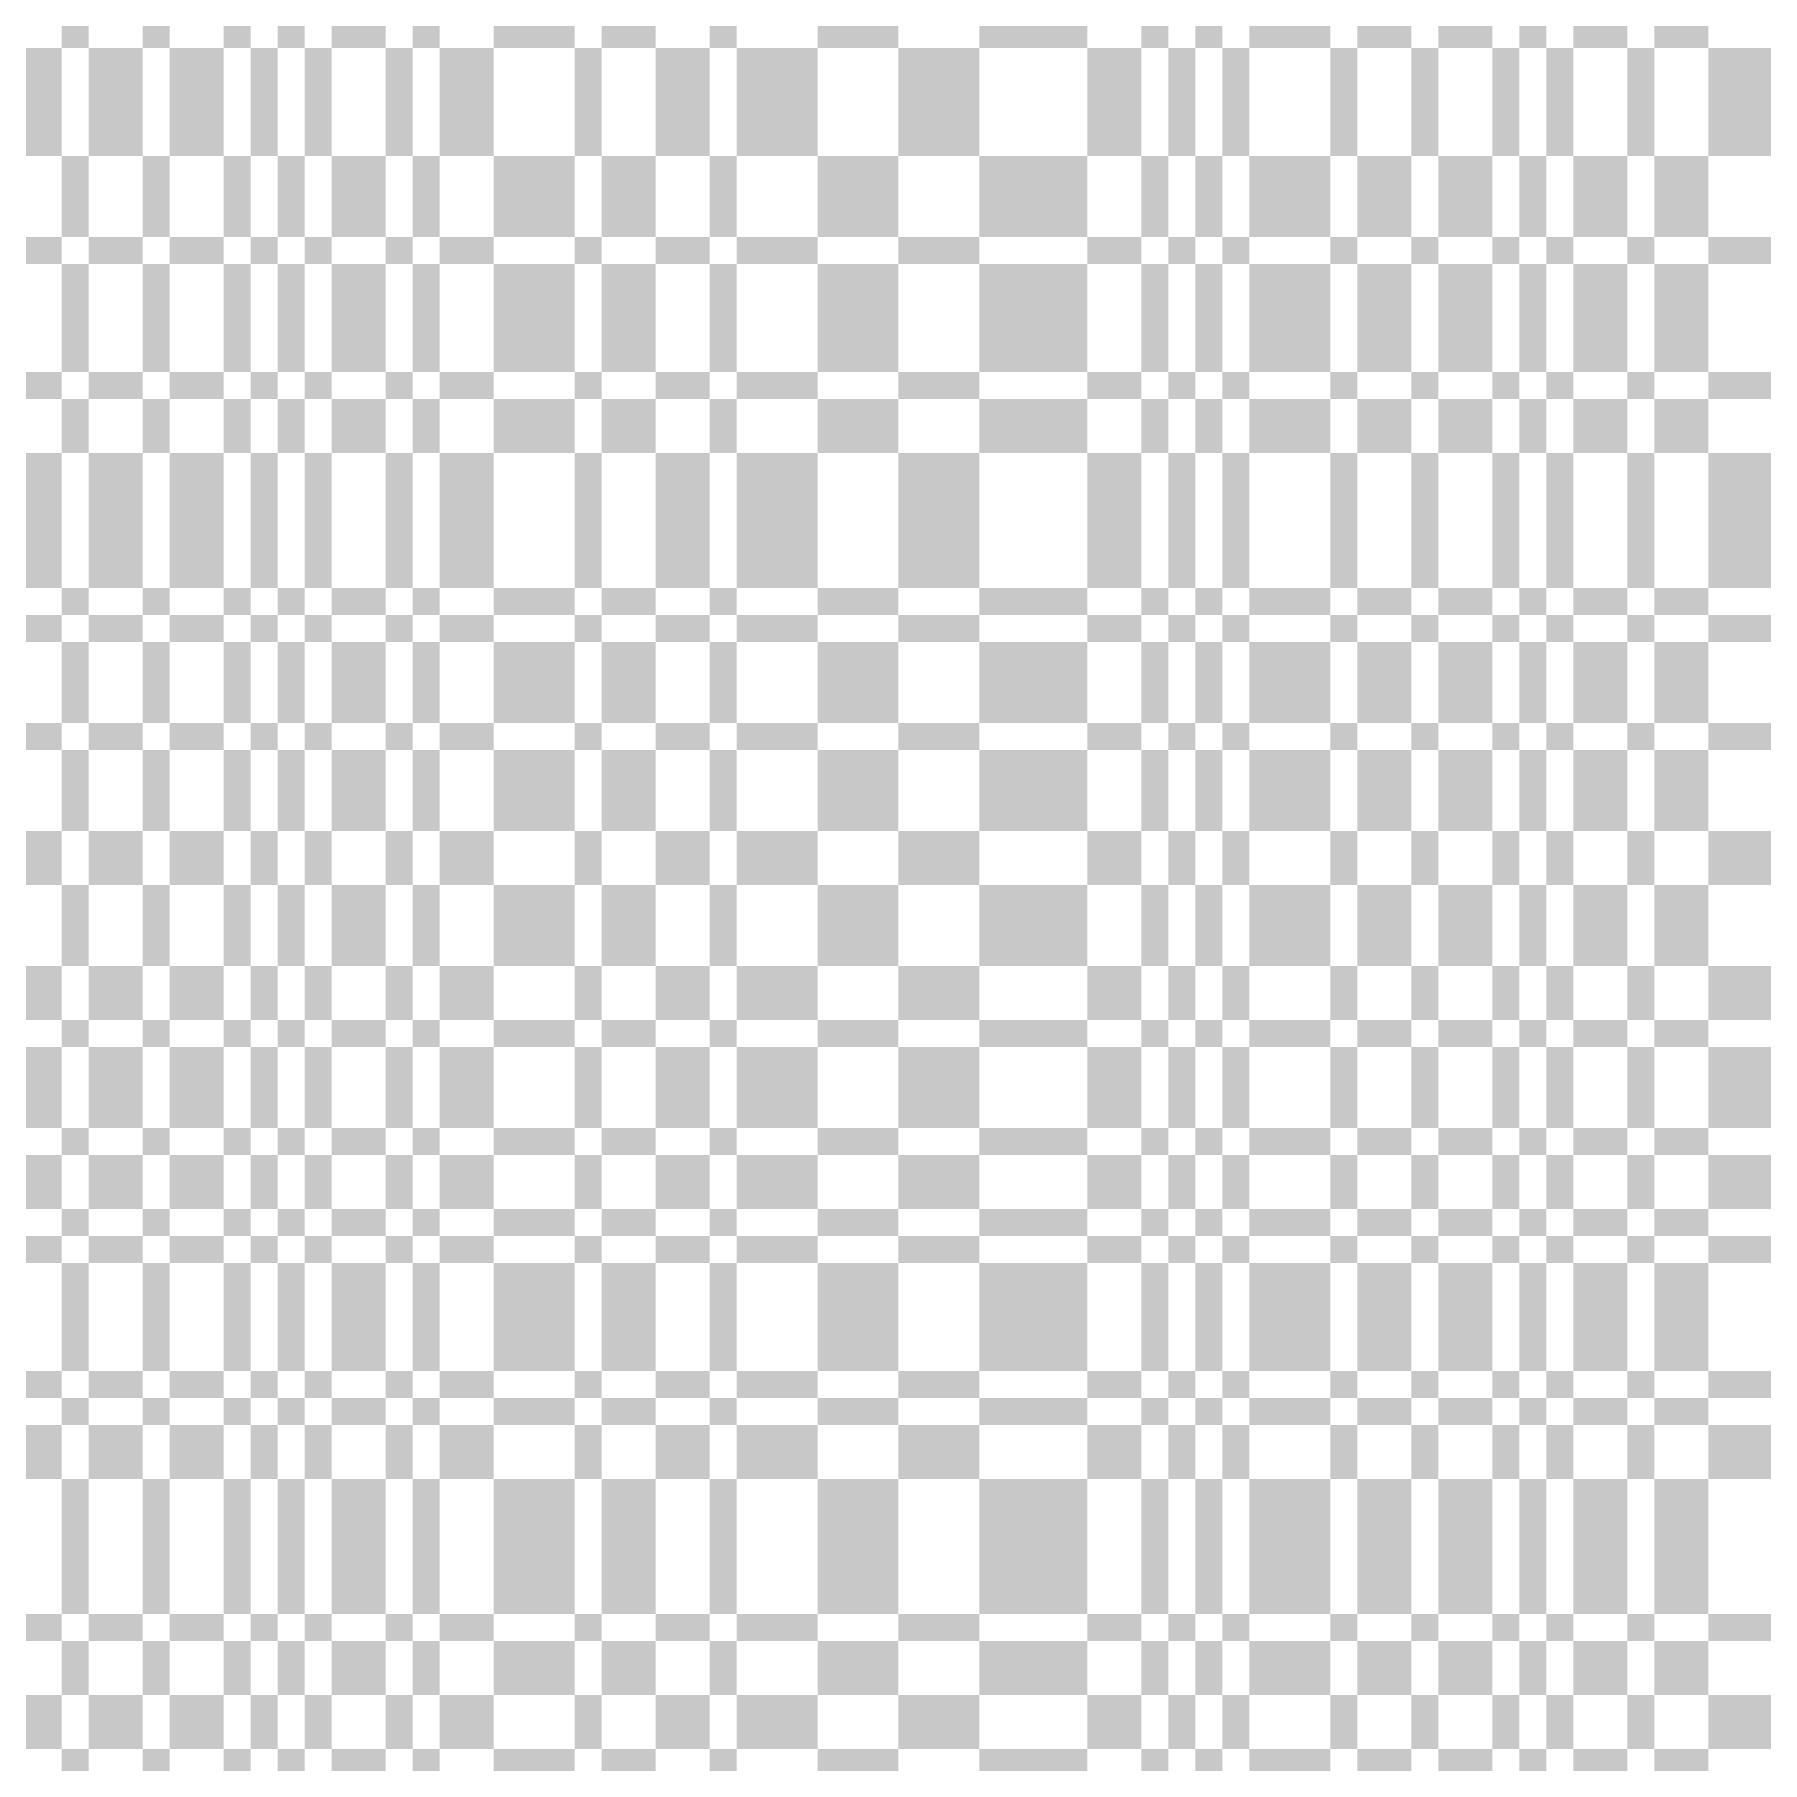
# Model space of a CAD drawing. Extents: x 0 to 200, y 0 to 200.
# Drawn here: x 124.4 to 150, y 100.2 to 125.8 of the extents above; entities that cross this region are included whole.
import ezdxf

# ---------------------------------------------------------------- set-up
doc = ezdxf.new("R2010")
doc.units = 0

msp = doc.modelspace()

# ---------------------------------------------------------------- linework, layer by layer
at = {"layer": 'CHROME'}
for points in [[(124.8, 125.6), (125.2, 125.6), (124.8, 126), (125.2, 126)], [(126, 125.6), (126.4, 125.6), (126, 126), (126.4, 126)], [(127.2, 125.6), (127.6, 125.6), (127.2, 126), (127.6, 126)], [(128, 125.6), (128.4, 125.6), (128, 126), (128.4, 126)], [(128.8, 125.6), (129.6, 125.6), (128.8, 126), (129.6, 126)], [(130, 125.6), (130.4, 125.6), (130, 126), (130.4, 126)], [(131.2, 125.6), (132.4, 125.6), (131.2, 126), (132.4, 126)], [(132.8, 125.6), (133.6, 125.6), (132.8, 126), (133.6, 126)], [(134.4, 125.6), (134.8, 125.6), (134.4, 126), (134.8, 126)], [(136, 125.6), (137.2, 125.6), (136, 126), (137.2, 126)], [(138.4, 125.6), (140, 125.6), (138.4, 126), (140, 126)], [(140.8, 125.6), (141.2, 125.6), (140.8, 126), (141.2, 126)], [(141.6, 125.6), (142, 125.6), (141.6, 126), (142, 126)], [(142.4, 125.6), (143.6, 125.6), (142.4, 126), (143.6, 126)], [(144, 125.6), (144.8, 125.6), (144, 126), (144.8, 126)], [(145.2, 125.6), (146, 125.6), (145.2, 126), (146, 126)], [(146.4, 125.6), (146.8, 125.6), (146.4, 126), (146.8, 126)], [(147.2, 125.6), (148, 125.6), (147.2, 126), (148, 126)], [(148.4, 125.6), (149.2, 125.6), (148.4, 126), (149.2, 126)], [(124, 124), (124.8, 124), (124, 125.6), (124.8, 125.6)], [(125.2, 124), (126, 124), (125.2, 125.6), (126, 125.6)], [(126.4, 124), (127.2, 124), (126.4, 125.6), (127.2, 125.6)], [(127.6, 124), (128, 124), (127.6, 125.6), (128, 125.6)], [(128.4, 124), (128.8, 124), (128.4, 125.6), (128.8, 125.6)], [(129.6, 124), (130, 124), (129.6, 125.6), (130, 125.6)], [(130.4, 124), (131.2, 124), (130.4, 125.6), (131.2, 125.6)], [(132.4, 124), (132.8, 124), (132.4, 125.6), (132.8, 125.6)], [(133.6, 124), (134.4, 124), (133.6, 125.6), (134.4, 125.6)], [(134.8, 124), (136, 124), (134.8, 125.6), (136, 125.6)], [(137.2, 124), (138.4, 124), (137.2, 125.6), (138.4, 125.6)], [(140, 124), (140.8, 124), (140, 125.6), (140.8, 125.6)], [(141.2, 124), (141.6, 124), (141.2, 125.6), (141.6, 125.6)], [(142, 124), (142.4, 124), (142, 125.6), (142.4, 125.6)], [(143.6, 124), (144, 124), (143.6, 125.6), (144, 125.6)], [(144.8, 124), (145.2, 124), (144.8, 125.6), (145.2, 125.6)], [(146, 124), (146.4, 124), (146, 125.6), (146.4, 125.6)], [(146.8, 124), (147.2, 124), (146.8, 125.6), (147.2, 125.6)], [(148, 124), (148.4, 124), (148, 125.6), (148.4, 125.6)], [(149.2, 124), (150.8, 124), (149.2, 125.6), (150.8, 125.6)], [(124.8, 122.8), (125.2, 122.8), (124.8, 124), (125.2, 124)], [(126, 122.8), (126.4, 122.8), (126, 124), (126.4, 124)], [(127.2, 122.8), (127.6, 122.8), (127.2, 124), (127.6, 124)], [(128, 122.8), (128.4, 122.8), (128, 124), (128.4, 124)], [(128.8, 122.8), (129.6, 122.8), (128.8, 124), (129.6, 124)], [(130, 122.8), (130.4, 122.8), (130, 124), (130.4, 124)], [(131.2, 122.8), (132.4, 122.8), (131.2, 124), (132.4, 124)], [(132.8, 122.8), (133.6, 122.8), (132.8, 124), (133.6, 124)], [(134.4, 122.8), (134.8, 122.8), (134.4, 124), (134.8, 124)], [(136, 122.8), (137.2, 122.8), (136, 124), (137.2, 124)], [(138.4, 122.8), (140, 122.8), (138.4, 124), (140, 124)], [(140.8, 122.8), (141.2, 122.8), (140.8, 124), (141.2, 124)], [(141.6, 122.8), (142, 122.8), (141.6, 124), (142, 124)], [(142.4, 122.8), (143.6, 122.8), (142.4, 124), (143.6, 124)], [(144, 122.8), (144.8, 122.8), (144, 124), (144.8, 124)], [(145.2, 122.8), (146, 122.8), (145.2, 124), (146, 124)], [(146.4, 122.8), (146.8, 122.8), (146.4, 124), (146.8, 124)], [(147.2, 122.8), (148, 122.8), (147.2, 124), (148, 124)], [(148.4, 122.8), (149.2, 122.8), (148.4, 124), (149.2, 124)], [(124, 122.4), (124.8, 122.4), (124, 122.8), (124.8, 122.8)], [(125.2, 122.4), (126, 122.4), (125.2, 122.8), (126, 122.8)], [(126.4, 122.4), (127.2, 122.4), (126.4, 122.8), (127.2, 122.8)], [(127.6, 122.4), (128, 122.4), (127.6, 122.8), (128, 122.8)], [(128.4, 122.4), (128.8, 122.4), (128.4, 122.8), (128.8, 122.8)], [(129.6, 122.4), (130, 122.4), (129.6, 122.8), (130, 122.8)], [(130.4, 122.4), (131.2, 122.4), (130.4, 122.8), (131.2, 122.8)], [(132.4, 122.4), (132.8, 122.4), (132.4, 122.8), (132.8, 122.8)], [(133.6, 122.4), (134.4, 122.4), (133.6, 122.8), (134.4, 122.8)], [(134.8, 122.4), (136, 122.4), (134.8, 122.8), (136, 122.8)], [(137.2, 122.4), (138.4, 122.4), (137.2, 122.8), (138.4, 122.8)], [(140, 122.4), (140.8, 122.4), (140, 122.8), (140.8, 122.8)], [(141.2, 122.4), (141.6, 122.4), (141.2, 122.8), (141.6, 122.8)], [(142, 122.4), (142.4, 122.4), (142, 122.8), (142.4, 122.8)], [(143.6, 122.4), (144, 122.4), (143.6, 122.8), (144, 122.8)], [(144.8, 122.4), (145.2, 122.4), (144.8, 122.8), (145.2, 122.8)], [(146, 122.4), (146.4, 122.4), (146, 122.8), (146.4, 122.8)], [(146.8, 122.4), (147.2, 122.4), (146.8, 122.8), (147.2, 122.8)], [(148, 122.4), (148.4, 122.4), (148, 122.8), (148.4, 122.8)], [(149.2, 122.4), (150.8, 122.4), (149.2, 122.8), (150.8, 122.8)], [(124.8, 120.8), (125.2, 120.8), (124.8, 122.4), (125.2, 122.4)], [(126, 120.8), (126.4, 120.8), (126, 122.4), (126.4, 122.4)], [(127.2, 120.8), (127.6, 120.8), (127.2, 122.4), (127.6, 122.4)], [(128, 120.8), (128.4, 120.8), (128, 122.4), (128.4, 122.4)], [(128.8, 120.8), (129.6, 120.8), (128.8, 122.4), (129.6, 122.4)], [(130, 120.8), (130.4, 120.8), (130, 122.4), (130.4, 122.4)], [(131.2, 120.8), (132.4, 120.8), (131.2, 122.4), (132.4, 122.4)], [(132.8, 120.8), (133.6, 120.8), (132.8, 122.4), (133.6, 122.4)], [(134.4, 120.8), (134.8, 120.8), (134.4, 122.4), (134.8, 122.4)], [(136, 120.8), (137.2, 120.8), (136, 122.4), (137.2, 122.4)], [(138.4, 120.8), (140, 120.8), (138.4, 122.4), (140, 122.4)], [(140.8, 120.8), (141.2, 120.8), (140.8, 122.4), (141.2, 122.4)], [(141.6, 120.8), (142, 120.8), (141.6, 122.4), (142, 122.4)], [(142.4, 120.8), (143.6, 120.8), (142.4, 122.4), (143.6, 122.4)], [(144, 120.8), (144.8, 120.8), (144, 122.4), (144.8, 122.4)], [(145.2, 120.8), (146, 120.8), (145.2, 122.4), (146, 122.4)], [(146.4, 120.8), (146.8, 120.8), (146.4, 122.4), (146.8, 122.4)], [(147.2, 120.8), (148, 120.8), (147.2, 122.4), (148, 122.4)], [(148.4, 120.8), (149.2, 120.8), (148.4, 122.4), (149.2, 122.4)], [(124, 120.4), (124.8, 120.4), (124, 120.8), (124.8, 120.8)], [(125.2, 120.4), (126, 120.4), (125.2, 120.8), (126, 120.8)], [(126.4, 120.4), (127.2, 120.4), (126.4, 120.8), (127.2, 120.8)], [(127.6, 120.4), (128, 120.4), (127.6, 120.8), (128, 120.8)], [(128.4, 120.4), (128.8, 120.4), (128.4, 120.8), (128.8, 120.8)], [(129.6, 120.4), (130, 120.4), (129.6, 120.8), (130, 120.8)], [(130.4, 120.4), (131.2, 120.4), (130.4, 120.8), (131.2, 120.8)], [(132.4, 120.4), (132.8, 120.4), (132.4, 120.8), (132.8, 120.8)], [(133.6, 120.4), (134.4, 120.4), (133.6, 120.8), (134.4, 120.8)], [(134.8, 120.4), (136, 120.4), (134.8, 120.8), (136, 120.8)], [(137.2, 120.4), (138.4, 120.4), (137.2, 120.8), (138.4, 120.8)], [(140, 120.4), (140.8, 120.4), (140, 120.8), (140.8, 120.8)], [(141.2, 120.4), (141.6, 120.4), (141.2, 120.8), (141.6, 120.8)], [(142, 120.4), (142.4, 120.4), (142, 120.8), (142.4, 120.8)], [(143.6, 120.4), (144, 120.4), (143.6, 120.8), (144, 120.8)], [(144.8, 120.4), (145.2, 120.4), (144.8, 120.8), (145.2, 120.8)], [(146, 120.4), (146.4, 120.4), (146, 120.8), (146.4, 120.8)], [(146.8, 120.4), (147.2, 120.4), (146.8, 120.8), (147.2, 120.8)], [(148, 120.4), (148.4, 120.4), (148, 120.8), (148.4, 120.8)], [(149.2, 120.4), (150.8, 120.4), (149.2, 120.8), (150.8, 120.8)], [(124.8, 119.6), (125.2, 119.6), (124.8, 120.4), (125.2, 120.4)], [(126, 119.6), (126.4, 119.6), (126, 120.4), (126.4, 120.4)], [(127.2, 119.6), (127.6, 119.6), (127.2, 120.4), (127.6, 120.4)], [(128, 119.6), (128.4, 119.6), (128, 120.4), (128.4, 120.4)], [(128.8, 119.6), (129.6, 119.6), (128.8, 120.4), (129.6, 120.4)], [(130, 119.6), (130.4, 119.6), (130, 120.4), (130.4, 120.4)], [(131.2, 119.6), (132.4, 119.6), (131.2, 120.4), (132.4, 120.4)], [(132.8, 119.6), (133.6, 119.6), (132.8, 120.4), (133.6, 120.4)], [(134.4, 119.6), (134.8, 119.6), (134.4, 120.4), (134.8, 120.4)], [(136, 119.6), (137.2, 119.6), (136, 120.4), (137.2, 120.4)], [(138.4, 119.6), (140, 119.6), (138.4, 120.4), (140, 120.4)], [(140.8, 119.6), (141.2, 119.6), (140.8, 120.4), (141.2, 120.4)], [(141.6, 119.6), (142, 119.6), (141.6, 120.4), (142, 120.4)], [(142.4, 119.6), (143.6, 119.6), (142.4, 120.4), (143.6, 120.4)], [(144, 119.6), (144.8, 119.6), (144, 120.4), (144.8, 120.4)], [(145.2, 119.6), (146, 119.6), (145.2, 120.4), (146, 120.4)], [(146.4, 119.6), (146.8, 119.6), (146.4, 120.4), (146.8, 120.4)], [(147.2, 119.6), (148, 119.6), (147.2, 120.4), (148, 120.4)], [(148.4, 119.6), (149.2, 119.6), (148.4, 120.4), (149.2, 120.4)], [(124, 117.6), (124.8, 117.6), (124, 119.6), (124.8, 119.6)], [(125.2, 117.6), (126, 117.6), (125.2, 119.6), (126, 119.6)], [(126.4, 117.6), (127.2, 117.6), (126.4, 119.6), (127.2, 119.6)], [(127.6, 117.6), (128, 117.6), (127.6, 119.6), (128, 119.6)], [(128.4, 117.6), (128.8, 117.6), (128.4, 119.6), (128.8, 119.6)], [(129.6, 117.6), (130, 117.6), (129.6, 119.6), (130, 119.6)], [(130.4, 117.6), (131.2, 117.6), (130.4, 119.6), (131.2, 119.6)], [(132.4, 117.6), (132.8, 117.6), (132.4, 119.6), (132.8, 119.6)], [(133.6, 117.6), (134.4, 117.6), (133.6, 119.6), (134.4, 119.6)], [(134.8, 117.6), (136, 117.6), (134.8, 119.6), (136, 119.6)], [(137.2, 117.6), (138.4, 117.6), (137.2, 119.6), (138.4, 119.6)], [(140, 117.6), (140.8, 117.6), (140, 119.6), (140.8, 119.6)], [(141.2, 117.6), (141.6, 117.6), (141.2, 119.6), (141.6, 119.6)], [(142, 117.6), (142.4, 117.6), (142, 119.6), (142.4, 119.6)], [(143.6, 117.6), (144, 117.6), (143.6, 119.6), (144, 119.6)], [(144.8, 117.6), (145.2, 117.6), (144.8, 119.6), (145.2, 119.6)], [(146, 117.6), (146.4, 117.6), (146, 119.6), (146.4, 119.6)], [(146.8, 117.6), (147.2, 117.6), (146.8, 119.6), (147.2, 119.6)], [(148, 117.6), (148.4, 117.6), (148, 119.6), (148.4, 119.6)], [(149.2, 117.6), (150.8, 117.6), (149.2, 119.6), (150.8, 119.6)], [(124.8, 117.2), (125.2, 117.2), (124.8, 117.6), (125.2, 117.6)], [(126, 117.2), (126.4, 117.2), (126, 117.6), (126.4, 117.6)], [(127.2, 117.2), (127.6, 117.2), (127.2, 117.6), (127.6, 117.6)], [(128, 117.2), (128.4, 117.2), (128, 117.6), (128.4, 117.6)], [(128.8, 117.2), (129.6, 117.2), (128.8, 117.6), (129.6, 117.6)], [(130, 117.2), (130.4, 117.2), (130, 117.6), (130.4, 117.6)], [(131.2, 117.2), (132.4, 117.2), (131.2, 117.6), (132.4, 117.6)], [(132.8, 117.2), (133.6, 117.2), (132.8, 117.6), (133.6, 117.6)], [(134.4, 117.2), (134.8, 117.2), (134.4, 117.6), (134.8, 117.6)], [(136, 117.2), (137.2, 117.2), (136, 117.6), (137.2, 117.6)], [(138.4, 117.2), (140, 117.2), (138.4, 117.6), (140, 117.6)], [(140.8, 117.2), (141.2, 117.2), (140.8, 117.6), (141.2, 117.6)], [(141.6, 117.2), (142, 117.2), (141.6, 117.6), (142, 117.6)], [(142.4, 117.2), (143.6, 117.2), (142.4, 117.6), (143.6, 117.6)], [(144, 117.2), (144.8, 117.2), (144, 117.6), (144.8, 117.6)], [(145.2, 117.2), (146, 117.2), (145.2, 117.6), (146, 117.6)], [(146.4, 117.2), (146.8, 117.2), (146.4, 117.6), (146.8, 117.6)], [(147.2, 117.2), (148, 117.2), (147.2, 117.6), (148, 117.6)], [(148.4, 117.2), (149.2, 117.2), (148.4, 117.6), (149.2, 117.6)], [(124, 116.8), (124.8, 116.8), (124, 117.2), (124.8, 117.2)], [(125.2, 116.8), (126, 116.8), (125.2, 117.2), (126, 117.2)], [(126.4, 116.8), (127.2, 116.8), (126.4, 117.2), (127.2, 117.2)], [(127.6, 116.8), (128, 116.8), (127.6, 117.2), (128, 117.2)], [(128.4, 116.8), (128.8, 116.8), (128.4, 117.2), (128.8, 117.2)], [(129.6, 116.8), (130, 116.8), (129.6, 117.2), (130, 117.2)], [(130.4, 116.8), (131.2, 116.8), (130.4, 117.2), (131.2, 117.2)], [(132.4, 116.8), (132.8, 116.8), (132.4, 117.2), (132.8, 117.2)], [(133.6, 116.8), (134.4, 116.8), (133.6, 117.2), (134.4, 117.2)], [(134.8, 116.8), (136, 116.8), (134.8, 117.2), (136, 117.2)], [(137.2, 116.8), (138.4, 116.8), (137.2, 117.2), (138.4, 117.2)], [(140, 116.8), (140.8, 116.8), (140, 117.2), (140.8, 117.2)], [(141.2, 116.8), (141.6, 116.8), (141.2, 117.2), (141.6, 117.2)], [(142, 116.8), (142.4, 116.8), (142, 117.2), (142.4, 117.2)], [(143.6, 116.8), (144, 116.8), (143.6, 117.2), (144, 117.2)], [(144.8, 116.8), (145.2, 116.8), (144.8, 117.2), (145.2, 117.2)], [(146, 116.8), (146.4, 116.8), (146, 117.2), (146.4, 117.2)], [(146.8, 116.8), (147.2, 116.8), (146.8, 117.2), (147.2, 117.2)], [(148, 116.8), (148.4, 116.8), (148, 117.2), (148.4, 117.2)], [(149.2, 116.8), (150.8, 116.8), (149.2, 117.2), (150.8, 117.2)], [(124.8, 115.6), (125.2, 115.6), (124.8, 116.8), (125.2, 116.8)], [(126, 115.6), (126.4, 115.6), (126, 116.8), (126.4, 116.8)], [(127.2, 115.6), (127.6, 115.6), (127.2, 116.8), (127.6, 116.8)], [(128, 115.6), (128.4, 115.6), (128, 116.8), (128.4, 116.8)], [(128.8, 115.6), (129.6, 115.6), (128.8, 116.8), (129.6, 116.8)], [(130, 115.6), (130.4, 115.6), (130, 116.8), (130.4, 116.8)], [(131.2, 115.6), (132.4, 115.6), (131.2, 116.8), (132.4, 116.8)], [(132.8, 115.6), (133.6, 115.6), (132.8, 116.8), (133.6, 116.8)], [(134.4, 115.6), (134.8, 115.6), (134.4, 116.8), (134.8, 116.8)], [(136, 115.6), (137.2, 115.6), (136, 116.8), (137.2, 116.8)], [(138.4, 115.6), (140, 115.6), (138.4, 116.8), (140, 116.8)], [(140.8, 115.6), (141.2, 115.6), (140.8, 116.8), (141.2, 116.8)], [(141.6, 115.6), (142, 115.6), (141.6, 116.8), (142, 116.8)], [(142.4, 115.6), (143.6, 115.6), (142.4, 116.8), (143.6, 116.8)], [(144, 115.6), (144.8, 115.6), (144, 116.8), (144.8, 116.8)], [(145.2, 115.6), (146, 115.6), (145.2, 116.8), (146, 116.8)], [(146.4, 115.6), (146.8, 115.6), (146.4, 116.8), (146.8, 116.8)], [(147.2, 115.6), (148, 115.6), (147.2, 116.8), (148, 116.8)], [(148.4, 115.6), (149.2, 115.6), (148.4, 116.8), (149.2, 116.8)], [(124, 115.2), (124.8, 115.2), (124, 115.6), (124.8, 115.6)], [(125.2, 115.2), (126, 115.2), (125.2, 115.6), (126, 115.6)], [(126.4, 115.2), (127.2, 115.2), (126.4, 115.6), (127.2, 115.6)], [(127.6, 115.2), (128, 115.2), (127.6, 115.6), (128, 115.6)], [(128.4, 115.2), (128.8, 115.2), (128.4, 115.6), (128.8, 115.6)], [(129.6, 115.2), (130, 115.2), (129.6, 115.6), (130, 115.6)], [(130.4, 115.2), (131.2, 115.2), (130.4, 115.6), (131.2, 115.6)], [(132.4, 115.2), (132.8, 115.2), (132.4, 115.6), (132.8, 115.6)], [(133.6, 115.2), (134.4, 115.2), (133.6, 115.6), (134.4, 115.6)], [(134.8, 115.2), (136, 115.2), (134.8, 115.6), (136, 115.6)], [(137.2, 115.2), (138.4, 115.2), (137.2, 115.6), (138.4, 115.6)], [(140, 115.2), (140.8, 115.2), (140, 115.6), (140.8, 115.6)], [(141.2, 115.2), (141.6, 115.2), (141.2, 115.6), (141.6, 115.6)], [(142, 115.2), (142.4, 115.2), (142, 115.6), (142.4, 115.6)], [(143.6, 115.2), (144, 115.2), (143.6, 115.6), (144, 115.6)], [(144.8, 115.2), (145.2, 115.2), (144.8, 115.6), (145.2, 115.6)], [(146, 115.2), (146.4, 115.2), (146, 115.6), (146.4, 115.6)], [(146.8, 115.2), (147.2, 115.2), (146.8, 115.6), (147.2, 115.6)], [(148, 115.2), (148.4, 115.2), (148, 115.6), (148.4, 115.6)], [(149.2, 115.2), (150.8, 115.2), (149.2, 115.6), (150.8, 115.6)], [(124.8, 114), (125.2, 114), (124.8, 115.2), (125.2, 115.2)], [(126, 114), (126.4, 114), (126, 115.2), (126.4, 115.2)], [(127.2, 114), (127.6, 114), (127.2, 115.2), (127.6, 115.2)], [(128, 114), (128.4, 114), (128, 115.2), (128.4, 115.2)], [(128.8, 114), (129.6, 114), (128.8, 115.2), (129.6, 115.2)], [(130, 114), (130.4, 114), (130, 115.2), (130.4, 115.2)], [(131.2, 114), (132.4, 114), (131.2, 115.2), (132.4, 115.2)], [(132.8, 114), (133.6, 114), (132.8, 115.2), (133.6, 115.2)], [(134.4, 114), (134.8, 114), (134.4, 115.2), (134.8, 115.2)], [(136, 114), (137.2, 114), (136, 115.2), (137.2, 115.2)], [(138.4, 114), (140, 114), (138.4, 115.2), (140, 115.2)], [(140.8, 114), (141.2, 114), (140.8, 115.2), (141.2, 115.2)], [(141.6, 114), (142, 114), (141.6, 115.2), (142, 115.2)], [(142.4, 114), (143.6, 114), (142.4, 115.2), (143.6, 115.2)], [(144, 114), (144.8, 114), (144, 115.2), (144.8, 115.2)], [(145.2, 114), (146, 114), (145.2, 115.2), (146, 115.2)], [(146.4, 114), (146.8, 114), (146.4, 115.2), (146.8, 115.2)], [(147.2, 114), (148, 114), (147.2, 115.2), (148, 115.2)], [(148.4, 114), (149.2, 114), (148.4, 115.2), (149.2, 115.2)], [(124, 113.2), (124.8, 113.2), (124, 114), (124.8, 114)], [(125.2, 113.2), (126, 113.2), (125.2, 114), (126, 114)], [(126.4, 113.2), (127.2, 113.2), (126.4, 114), (127.2, 114)], [(127.6, 113.2), (128, 113.2), (127.6, 114), (128, 114)], [(128.4, 113.2), (128.8, 113.2), (128.4, 114), (128.8, 114)], [(129.6, 113.2), (130, 113.2), (129.6, 114), (130, 114)], [(130.4, 113.2), (131.2, 113.2), (130.4, 114), (131.2, 114)], [(132.4, 113.2), (132.8, 113.2), (132.4, 114), (132.8, 114)], [(133.6, 113.2), (134.4, 113.2), (133.6, 114), (134.4, 114)], [(134.8, 113.2), (136, 113.2), (134.8, 114), (136, 114)], [(137.2, 113.2), (138.4, 113.2), (137.2, 114), (138.4, 114)], [(140, 113.2), (140.8, 113.2), (140, 114), (140.8, 114)], [(141.2, 113.2), (141.6, 113.2), (141.2, 114), (141.6, 114)], [(142, 113.2), (142.4, 113.2), (142, 114), (142.4, 114)], [(143.6, 113.2), (144, 113.2), (143.6, 114), (144, 114)], [(144.8, 113.2), (145.2, 113.2), (144.8, 114), (145.2, 114)], [(146, 113.2), (146.4, 113.2), (146, 114), (146.4, 114)], [(146.8, 113.2), (147.2, 113.2), (146.8, 114), (147.2, 114)], [(148, 113.2), (148.4, 113.2), (148, 114), (148.4, 114)], [(149.2, 113.2), (150.8, 113.2), (149.2, 114), (150.8, 114)], [(124.8, 112), (125.2, 112), (124.8, 113.2), (125.2, 113.2)], [(126, 112), (126.4, 112), (126, 113.2), (126.4, 113.2)], [(127.2, 112), (127.6, 112), (127.2, 113.2), (127.6, 113.2)], [(128, 112), (128.4, 112), (128, 113.2), (128.4, 113.2)], [(128.8, 112), (129.6, 112), (128.8, 113.2), (129.6, 113.2)], [(130, 112), (130.4, 112), (130, 113.2), (130.4, 113.2)], [(131.2, 112), (132.4, 112), (131.2, 113.2), (132.4, 113.2)], [(132.8, 112), (133.6, 112), (132.8, 113.2), (133.6, 113.2)], [(134.4, 112), (134.8, 112), (134.4, 113.2), (134.8, 113.2)], [(136, 112), (137.2, 112), (136, 113.2), (137.2, 113.2)], [(138.4, 112), (140, 112), (138.4, 113.2), (140, 113.2)], [(140.8, 112), (141.2, 112), (140.8, 113.2), (141.2, 113.2)], [(141.6, 112), (142, 112), (141.6, 113.2), (142, 113.2)], [(142.4, 112), (143.6, 112), (142.4, 113.2), (143.6, 113.2)], [(144, 112), (144.8, 112), (144, 113.2), (144.8, 113.2)], [(145.2, 112), (146, 112), (145.2, 113.2), (146, 113.2)], [(146.4, 112), (146.8, 112), (146.4, 113.2), (146.8, 113.2)], [(147.2, 112), (148, 112), (147.2, 113.2), (148, 113.2)], [(148.4, 112), (149.2, 112), (148.4, 113.2), (149.2, 113.2)], [(124, 111.2), (124.8, 111.2), (124, 112), (124.8, 112)], [(125.2, 111.2), (126, 111.2), (125.2, 112), (126, 112)], [(126.4, 111.2), (127.2, 111.2), (126.4, 112), (127.2, 112)], [(127.6, 111.2), (128, 111.2), (127.6, 112), (128, 112)], [(128.4, 111.2), (128.8, 111.2), (128.4, 112), (128.8, 112)], [(129.6, 111.2), (130, 111.2), (129.6, 112), (130, 112)], [(130.4, 111.2), (131.2, 111.2), (130.4, 112), (131.2, 112)], [(132.4, 111.2), (132.8, 111.2), (132.4, 112), (132.8, 112)], [(133.6, 111.2), (134.4, 111.2), (133.6, 112), (134.4, 112)], [(134.8, 111.2), (136, 111.2), (134.8, 112), (136, 112)], [(137.2, 111.2), (138.4, 111.2), (137.2, 112), (138.4, 112)], [(140, 111.2), (140.8, 111.2), (140, 112), (140.8, 112)], [(141.2, 111.2), (141.6, 111.2), (141.2, 112), (141.6, 112)], [(142, 111.2), (142.4, 111.2), (142, 112), (142.4, 112)], [(143.6, 111.2), (144, 111.2), (143.6, 112), (144, 112)], [(144.8, 111.2), (145.2, 111.2), (144.8, 112), (145.2, 112)], [(146, 111.2), (146.4, 111.2), (146, 112), (146.4, 112)], [(146.8, 111.2), (147.2, 111.2), (146.8, 112), (147.2, 112)], [(148, 111.2), (148.4, 111.2), (148, 112), (148.4, 112)], [(149.2, 111.2), (150.8, 111.2), (149.2, 112), (150.8, 112)], [(124.8, 110.8), (125.2, 110.8), (124.8, 111.2), (125.2, 111.2)], [(126, 110.8), (126.4, 110.8), (126, 111.2), (126.4, 111.2)], [(127.2, 110.8), (127.6, 110.8), (127.2, 111.2), (127.6, 111.2)], [(128, 110.8), (128.4, 110.8), (128, 111.2), (128.4, 111.2)], [(128.8, 110.8), (129.6, 110.8), (128.8, 111.2), (129.6, 111.2)], [(130, 110.8), (130.4, 110.8), (130, 111.2), (130.4, 111.2)], [(131.2, 110.8), (132.4, 110.8), (131.2, 111.2), (132.4, 111.2)], [(132.8, 110.8), (133.6, 110.8), (132.8, 111.2), (133.6, 111.2)], [(134.4, 110.8), (134.8, 110.8), (134.4, 111.2), (134.8, 111.2)], [(136, 110.8), (137.2, 110.8), (136, 111.2), (137.2, 111.2)], [(138.4, 110.8), (140, 110.8), (138.4, 111.2), (140, 111.2)], [(140.8, 110.8), (141.2, 110.8), (140.8, 111.2), (141.2, 111.2)], [(141.6, 110.8), (142, 110.8), (141.6, 111.2), (142, 111.2)], [(142.4, 110.8), (143.6, 110.8), (142.4, 111.2), (143.6, 111.2)], [(144, 110.8), (144.8, 110.8), (144, 111.2), (144.8, 111.2)], [(145.2, 110.8), (146, 110.8), (145.2, 111.2), (146, 111.2)], [(146.4, 110.8), (146.8, 110.8), (146.4, 111.2), (146.8, 111.2)], [(147.2, 110.8), (148, 110.8), (147.2, 111.2), (148, 111.2)], [(148.4, 110.8), (149.2, 110.8), (148.4, 111.2), (149.2, 111.2)], [(124, 109.6), (124.8, 109.6), (124, 110.8), (124.8, 110.8)], [(125.2, 109.6), (126, 109.6), (125.2, 110.8), (126, 110.8)], [(126.4, 109.6), (127.2, 109.6), (126.4, 110.8), (127.2, 110.8)], [(127.6, 109.6), (128, 109.6), (127.6, 110.8), (128, 110.8)], [(128.4, 109.6), (128.8, 109.6), (128.4, 110.8), (128.8, 110.8)], [(129.6, 109.6), (130, 109.6), (129.6, 110.8), (130, 110.8)], [(130.4, 109.6), (131.2, 109.6), (130.4, 110.8), (131.2, 110.8)], [(132.4, 109.6), (132.8, 109.6), (132.4, 110.8), (132.8, 110.8)], [(133.6, 109.6), (134.4, 109.6), (133.6, 110.8), (134.4, 110.8)], [(134.8, 109.6), (136, 109.6), (134.8, 110.8), (136, 110.8)], [(137.2, 109.6), (138.4, 109.6), (137.2, 110.8), (138.4, 110.8)], [(140, 109.6), (140.8, 109.6), (140, 110.8), (140.8, 110.8)], [(141.2, 109.6), (141.6, 109.6), (141.2, 110.8), (141.6, 110.8)], [(142, 109.6), (142.4, 109.6), (142, 110.8), (142.4, 110.8)], [(143.6, 109.6), (144, 109.6), (143.6, 110.8), (144, 110.8)], [(144.8, 109.6), (145.2, 109.6), (144.8, 110.8), (145.2, 110.8)], [(146, 109.6), (146.4, 109.6), (146, 110.8), (146.4, 110.8)], [(146.8, 109.6), (147.2, 109.6), (146.8, 110.8), (147.2, 110.8)], [(148, 109.6), (148.4, 109.6), (148, 110.8), (148.4, 110.8)], [(149.2, 109.6), (150.8, 109.6), (149.2, 110.8), (150.8, 110.8)], [(124.8, 109.2), (125.2, 109.2), (124.8, 109.6), (125.2, 109.6)], [(126, 109.2), (126.4, 109.2), (126, 109.6), (126.4, 109.6)], [(127.2, 109.2), (127.6, 109.2), (127.2, 109.6), (127.6, 109.6)], [(128, 109.2), (128.4, 109.2), (128, 109.6), (128.4, 109.6)], [(128.8, 109.2), (129.6, 109.2), (128.8, 109.6), (129.6, 109.6)], [(130, 109.2), (130.4, 109.2), (130, 109.6), (130.4, 109.6)], [(131.2, 109.2), (132.4, 109.2), (131.2, 109.6), (132.4, 109.6)], [(132.8, 109.2), (133.6, 109.2), (132.8, 109.6), (133.6, 109.6)], [(134.4, 109.2), (134.8, 109.2), (134.4, 109.6), (134.8, 109.6)], [(136, 109.2), (137.2, 109.2), (136, 109.6), (137.2, 109.6)], [(138.4, 109.2), (140, 109.2), (138.4, 109.6), (140, 109.6)], [(140.8, 109.2), (141.2, 109.2), (140.8, 109.6), (141.2, 109.6)], [(141.6, 109.2), (142, 109.2), (141.6, 109.6), (142, 109.6)], [(142.4, 109.2), (143.6, 109.2), (142.4, 109.6), (143.6, 109.6)], [(144, 109.2), (144.8, 109.2), (144, 109.6), (144.8, 109.6)], [(145.2, 109.2), (146, 109.2), (145.2, 109.6), (146, 109.6)], [(146.4, 109.2), (146.8, 109.2), (146.4, 109.6), (146.8, 109.6)], [(147.2, 109.2), (148, 109.2), (147.2, 109.6), (148, 109.6)], [(148.4, 109.2), (149.2, 109.2), (148.4, 109.6), (149.2, 109.6)], [(124, 108.4), (124.8, 108.4), (124, 109.2), (124.8, 109.2)], [(125.2, 108.4), (126, 108.4), (125.2, 109.2), (126, 109.2)], [(126.4, 108.4), (127.2, 108.4), (126.4, 109.2), (127.2, 109.2)], [(127.6, 108.4), (128, 108.4), (127.6, 109.2), (128, 109.2)], [(128.4, 108.4), (128.8, 108.4), (128.4, 109.2), (128.8, 109.2)], [(129.6, 108.4), (130, 108.4), (129.6, 109.2), (130, 109.2)], [(130.4, 108.4), (131.2, 108.4), (130.4, 109.2), (131.2, 109.2)], [(132.4, 108.4), (132.8, 108.4), (132.4, 109.2), (132.8, 109.2)], [(133.6, 108.4), (134.4, 108.4), (133.6, 109.2), (134.4, 109.2)], [(134.8, 108.4), (136, 108.4), (134.8, 109.2), (136, 109.2)], [(137.2, 108.4), (138.4, 108.4), (137.2, 109.2), (138.4, 109.2)], [(140, 108.4), (140.8, 108.4), (140, 109.2), (140.8, 109.2)], [(141.2, 108.4), (141.6, 108.4), (141.2, 109.2), (141.6, 109.2)], [(142, 108.4), (142.4, 108.4), (142, 109.2), (142.4, 109.2)], [(143.6, 108.4), (144, 108.4), (143.6, 109.2), (144, 109.2)], [(144.8, 108.4), (145.2, 108.4), (144.8, 109.2), (145.2, 109.2)], [(146, 108.4), (146.4, 108.4), (146, 109.2), (146.4, 109.2)], [(146.8, 108.4), (147.2, 108.4), (146.8, 109.2), (147.2, 109.2)], [(148, 108.4), (148.4, 108.4), (148, 109.2), (148.4, 109.2)], [(149.2, 108.4), (150.8, 108.4), (149.2, 109.2), (150.8, 109.2)], [(124.8, 108), (125.2, 108), (124.8, 108.4), (125.2, 108.4)], [(126, 108), (126.4, 108), (126, 108.4), (126.4, 108.4)], [(127.2, 108), (127.6, 108), (127.2, 108.4), (127.6, 108.4)], [(128, 108), (128.4, 108), (128, 108.4), (128.4, 108.4)], [(128.8, 108), (129.6, 108), (128.8, 108.4), (129.6, 108.4)], [(130, 108), (130.4, 108), (130, 108.4), (130.4, 108.4)], [(131.2, 108), (132.4, 108), (131.2, 108.4), (132.4, 108.4)], [(132.8, 108), (133.6, 108), (132.8, 108.4), (133.6, 108.4)], [(134.4, 108), (134.8, 108), (134.4, 108.4), (134.8, 108.4)], [(136, 108), (137.2, 108), (136, 108.4), (137.2, 108.4)], [(138.4, 108), (140, 108), (138.4, 108.4), (140, 108.4)], [(140.8, 108), (141.2, 108), (140.8, 108.4), (141.2, 108.4)], [(141.6, 108), (142, 108), (141.6, 108.4), (142, 108.4)], [(142.4, 108), (143.6, 108), (142.4, 108.4), (143.6, 108.4)], [(144, 108), (144.8, 108), (144, 108.4), (144.8, 108.4)], [(145.2, 108), (146, 108), (145.2, 108.4), (146, 108.4)], [(146.4, 108), (146.8, 108), (146.4, 108.4), (146.8, 108.4)], [(147.2, 108), (148, 108), (147.2, 108.4), (148, 108.4)], [(148.4, 108), (149.2, 108), (148.4, 108.4), (149.2, 108.4)], [(124, 107.6), (124.8, 107.6), (124, 108), (124.8, 108)], [(125.2, 107.6), (126, 107.6), (125.2, 108), (126, 108)], [(126.4, 107.6), (127.2, 107.6), (126.4, 108), (127.2, 108)], [(127.6, 107.6), (128, 107.6), (127.6, 108), (128, 108)], [(128.4, 107.6), (128.8, 107.6), (128.4, 108), (128.8, 108)], [(129.6, 107.6), (130, 107.6), (129.6, 108), (130, 108)], [(130.4, 107.6), (131.2, 107.6), (130.4, 108), (131.2, 108)], [(132.4, 107.6), (132.8, 107.6), (132.4, 108), (132.8, 108)], [(133.6, 107.6), (134.4, 107.6), (133.6, 108), (134.4, 108)], [(134.8, 107.6), (136, 107.6), (134.8, 108), (136, 108)], [(137.2, 107.6), (138.4, 107.6), (137.2, 108), (138.4, 108)], [(140, 107.6), (140.8, 107.6), (140, 108), (140.8, 108)], [(141.2, 107.6), (141.6, 107.6), (141.2, 108), (141.6, 108)], [(142, 107.6), (142.4, 107.6), (142, 108), (142.4, 108)], [(143.6, 107.6), (144, 107.6), (143.6, 108), (144, 108)], [(144.8, 107.6), (145.2, 107.6), (144.8, 108), (145.2, 108)], [(146, 107.6), (146.4, 107.6), (146, 108), (146.4, 108)], [(146.8, 107.6), (147.2, 107.6), (146.8, 108), (147.2, 108)], [(148, 107.6), (148.4, 107.6), (148, 108), (148.4, 108)], [(149.2, 107.6), (150.8, 107.6), (149.2, 108), (150.8, 108)], [(124.8, 106), (125.2, 106), (124.8, 107.6), (125.2, 107.6)], [(126, 106), (126.4, 106), (126, 107.6), (126.4, 107.6)], [(127.2, 106), (127.6, 106), (127.2, 107.6), (127.6, 107.6)], [(128, 106), (128.4, 106), (128, 107.6), (128.4, 107.6)], [(128.8, 106), (129.6, 106), (128.8, 107.6), (129.6, 107.6)], [(130, 106), (130.4, 106), (130, 107.6), (130.4, 107.6)], [(131.2, 106), (132.4, 106), (131.2, 107.6), (132.4, 107.6)], [(132.8, 106), (133.6, 106), (132.8, 107.6), (133.6, 107.6)], [(134.4, 106), (134.8, 106), (134.4, 107.6), (134.8, 107.6)], [(136, 106), (137.2, 106), (136, 107.6), (137.2, 107.6)], [(138.4, 106), (140, 106), (138.4, 107.6), (140, 107.6)], [(140.8, 106), (141.2, 106), (140.8, 107.6), (141.2, 107.6)], [(141.6, 106), (142, 106), (141.6, 107.6), (142, 107.6)], [(142.4, 106), (143.6, 106), (142.4, 107.6), (143.6, 107.6)], [(144, 106), (144.8, 106), (144, 107.6), (144.8, 107.6)], [(145.2, 106), (146, 106), (145.2, 107.6), (146, 107.6)], [(146.4, 106), (146.8, 106), (146.4, 107.6), (146.8, 107.6)], [(147.2, 106), (148, 106), (147.2, 107.6), (148, 107.6)], [(148.4, 106), (149.2, 106), (148.4, 107.6), (149.2, 107.6)], [(124, 105.6), (124.8, 105.6), (124, 106), (124.8, 106)], [(125.2, 105.6), (126, 105.6), (125.2, 106), (126, 106)], [(126.4, 105.6), (127.2, 105.6), (126.4, 106), (127.2, 106)], [(127.6, 105.6), (128, 105.6), (127.6, 106), (128, 106)], [(128.4, 105.6), (128.8, 105.6), (128.4, 106), (128.8, 106)], [(129.6, 105.6), (130, 105.6), (129.6, 106), (130, 106)], [(130.4, 105.6), (131.2, 105.6), (130.4, 106), (131.2, 106)], [(132.4, 105.6), (132.8, 105.6), (132.4, 106), (132.8, 106)], [(133.6, 105.6), (134.4, 105.6), (133.6, 106), (134.4, 106)], [(134.8, 105.6), (136, 105.6), (134.8, 106), (136, 106)], [(137.2, 105.6), (138.4, 105.6), (137.2, 106), (138.4, 106)], [(140, 105.6), (140.8, 105.6), (140, 106), (140.8, 106)], [(141.2, 105.6), (141.6, 105.6), (141.2, 106), (141.6, 106)], [(142, 105.6), (142.4, 105.6), (142, 106), (142.4, 106)], [(143.6, 105.6), (144, 105.6), (143.6, 106), (144, 106)], [(144.8, 105.6), (145.2, 105.6), (144.8, 106), (145.2, 106)], [(146, 105.6), (146.4, 105.6), (146, 106), (146.4, 106)], [(146.8, 105.6), (147.2, 105.6), (146.8, 106), (147.2, 106)], [(148, 105.6), (148.4, 105.6), (148, 106), (148.4, 106)], [(149.2, 105.6), (150.8, 105.6), (149.2, 106), (150.8, 106)], [(124.8, 105.2), (125.2, 105.2), (124.8, 105.6), (125.2, 105.6)], [(126, 105.2), (126.4, 105.2), (126, 105.6), (126.4, 105.6)], [(127.2, 105.2), (127.6, 105.2), (127.2, 105.6), (127.6, 105.6)], [(128, 105.2), (128.4, 105.2), (128, 105.6), (128.4, 105.6)], [(128.8, 105.2), (129.6, 105.2), (128.8, 105.6), (129.6, 105.6)], [(130, 105.2), (130.4, 105.2), (130, 105.6), (130.4, 105.6)], [(131.2, 105.2), (132.4, 105.2), (131.2, 105.6), (132.4, 105.6)], [(132.8, 105.2), (133.6, 105.2), (132.8, 105.6), (133.6, 105.6)], [(134.4, 105.2), (134.8, 105.2), (134.4, 105.6), (134.8, 105.6)], [(136, 105.2), (137.2, 105.2), (136, 105.6), (137.2, 105.6)], [(138.4, 105.2), (140, 105.2), (138.4, 105.6), (140, 105.6)], [(140.8, 105.2), (141.2, 105.2), (140.8, 105.6), (141.2, 105.6)], [(141.6, 105.2), (142, 105.2), (141.6, 105.6), (142, 105.6)], [(142.4, 105.2), (143.6, 105.2), (142.4, 105.6), (143.6, 105.6)], [(144, 105.2), (144.8, 105.2), (144, 105.6), (144.8, 105.6)], [(145.2, 105.2), (146, 105.2), (145.2, 105.6), (146, 105.6)], [(146.4, 105.2), (146.8, 105.2), (146.4, 105.6), (146.8, 105.6)], [(147.2, 105.2), (148, 105.2), (147.2, 105.6), (148, 105.6)], [(148.4, 105.2), (149.2, 105.2), (148.4, 105.6), (149.2, 105.6)], [(124, 104.4), (124.8, 104.4), (124, 105.2), (124.8, 105.2)], [(125.2, 104.4), (126, 104.4), (125.2, 105.2), (126, 105.2)], [(126.4, 104.4), (127.2, 104.4), (126.4, 105.2), (127.2, 105.2)], [(127.6, 104.4), (128, 104.4), (127.6, 105.2), (128, 105.2)], [(128.4, 104.4), (128.8, 104.4), (128.4, 105.2), (128.8, 105.2)], [(129.6, 104.4), (130, 104.4), (129.6, 105.2), (130, 105.2)], [(130.4, 104.4), (131.2, 104.4), (130.4, 105.2), (131.2, 105.2)], [(132.4, 104.4), (132.8, 104.4), (132.4, 105.2), (132.8, 105.2)], [(133.6, 104.4), (134.4, 104.4), (133.6, 105.2), (134.4, 105.2)], [(134.8, 104.4), (136, 104.4), (134.8, 105.2), (136, 105.2)], [(137.2, 104.4), (138.4, 104.4), (137.2, 105.2), (138.4, 105.2)], [(140, 104.4), (140.8, 104.4), (140, 105.2), (140.8, 105.2)], [(141.2, 104.4), (141.6, 104.4), (141.2, 105.2), (141.6, 105.2)], [(142, 104.4), (142.4, 104.4), (142, 105.2), (142.4, 105.2)], [(143.6, 104.4), (144, 104.4), (143.6, 105.2), (144, 105.2)], [(144.8, 104.4), (145.2, 104.4), (144.8, 105.2), (145.2, 105.2)], [(146, 104.4), (146.4, 104.4), (146, 105.2), (146.4, 105.2)], [(146.8, 104.4), (147.2, 104.4), (146.8, 105.2), (147.2, 105.2)], [(148, 104.4), (148.4, 104.4), (148, 105.2), (148.4, 105.2)], [(149.2, 104.4), (150.8, 104.4), (149.2, 105.2), (150.8, 105.2)], [(124.8, 102.4), (125.2, 102.4), (124.8, 104.4), (125.2, 104.4)], [(126, 102.4), (126.4, 102.4), (126, 104.4), (126.4, 104.4)], [(127.2, 102.4), (127.6, 102.4), (127.2, 104.4), (127.6, 104.4)], [(128, 102.4), (128.4, 102.4), (128, 104.4), (128.4, 104.4)], [(128.8, 102.4), (129.6, 102.4), (128.8, 104.4), (129.6, 104.4)], [(130, 102.4), (130.4, 102.4), (130, 104.4), (130.4, 104.4)], [(131.2, 102.4), (132.4, 102.4), (131.2, 104.4), (132.4, 104.4)], [(132.8, 102.4), (133.6, 102.4), (132.8, 104.4), (133.6, 104.4)], [(134.4, 102.4), (134.8, 102.4), (134.4, 104.4), (134.8, 104.4)], [(136, 102.4), (137.2, 102.4), (136, 104.4), (137.2, 104.4)], [(138.4, 102.4), (140, 102.4), (138.4, 104.4), (140, 104.4)], [(140.8, 102.4), (141.2, 102.4), (140.8, 104.4), (141.2, 104.4)], [(141.6, 102.4), (142, 102.4), (141.6, 104.4), (142, 104.4)], [(142.4, 102.4), (143.6, 102.4), (142.4, 104.4), (143.6, 104.4)], [(144, 102.4), (144.8, 102.4), (144, 104.4), (144.8, 104.4)], [(145.2, 102.4), (146, 102.4), (145.2, 104.4), (146, 104.4)], [(146.4, 102.4), (146.8, 102.4), (146.4, 104.4), (146.8, 104.4)], [(147.2, 102.4), (148, 102.4), (147.2, 104.4), (148, 104.4)], [(148.4, 102.4), (149.2, 102.4), (148.4, 104.4), (149.2, 104.4)], [(124, 102), (124.8, 102), (124, 102.4), (124.8, 102.4)], [(125.2, 102), (126, 102), (125.2, 102.4), (126, 102.4)], [(126.4, 102), (127.2, 102), (126.4, 102.4), (127.2, 102.4)], [(127.6, 102), (128, 102), (127.6, 102.4), (128, 102.4)], [(128.4, 102), (128.8, 102), (128.4, 102.4), (128.8, 102.4)], [(129.6, 102), (130, 102), (129.6, 102.4), (130, 102.4)], [(130.4, 102), (131.2, 102), (130.4, 102.4), (131.2, 102.4)], [(132.4, 102), (132.8, 102), (132.4, 102.4), (132.8, 102.4)], [(133.6, 102), (134.4, 102), (133.6, 102.4), (134.4, 102.4)], [(134.8, 102), (136, 102), (134.8, 102.4), (136, 102.4)], [(137.2, 102), (138.4, 102), (137.2, 102.4), (138.4, 102.4)], [(140, 102), (140.8, 102), (140, 102.4), (140.8, 102.4)], [(141.2, 102), (141.6, 102), (141.2, 102.4), (141.6, 102.4)], [(142, 102), (142.4, 102), (142, 102.4), (142.4, 102.4)], [(143.6, 102), (144, 102), (143.6, 102.4), (144, 102.4)], [(144.8, 102), (145.2, 102), (144.8, 102.4), (145.2, 102.4)], [(146, 102), (146.4, 102), (146, 102.4), (146.4, 102.4)], [(146.8, 102), (147.2, 102), (146.8, 102.4), (147.2, 102.4)], [(148, 102), (148.4, 102), (148, 102.4), (148.4, 102.4)], [(149.2, 102), (150.8, 102), (149.2, 102.4), (150.8, 102.4)], [(124.8, 101.2), (125.2, 101.2), (124.8, 102), (125.2, 102)], [(126, 101.2), (126.4, 101.2), (126, 102), (126.4, 102)], [(127.2, 101.2), (127.6, 101.2), (127.2, 102), (127.6, 102)], [(128, 101.2), (128.4, 101.2), (128, 102), (128.4, 102)], [(128.8, 101.2), (129.6, 101.2), (128.8, 102), (129.6, 102)], [(130, 101.2), (130.4, 101.2), (130, 102), (130.4, 102)], [(131.2, 101.2), (132.4, 101.2), (131.2, 102), (132.4, 102)], [(132.8, 101.2), (133.6, 101.2), (132.8, 102), (133.6, 102)], [(134.4, 101.2), (134.8, 101.2), (134.4, 102), (134.8, 102)], [(136, 101.2), (137.2, 101.2), (136, 102), (137.2, 102)], [(138.4, 101.2), (140, 101.2), (138.4, 102), (140, 102)], [(140.8, 101.2), (141.2, 101.2), (140.8, 102), (141.2, 102)], [(141.6, 101.2), (142, 101.2), (141.6, 102), (142, 102)], [(142.4, 101.2), (143.6, 101.2), (142.4, 102), (143.6, 102)], [(144, 101.2), (144.8, 101.2), (144, 102), (144.8, 102)], [(145.2, 101.2), (146, 101.2), (145.2, 102), (146, 102)], [(146.4, 101.2), (146.8, 101.2), (146.4, 102), (146.8, 102)], [(147.2, 101.2), (148, 101.2), (147.2, 102), (148, 102)], [(148.4, 101.2), (149.2, 101.2), (148.4, 102), (149.2, 102)], [(124, 100.4), (124.8, 100.4), (124, 101.2), (124.8, 101.2)], [(125.2, 100.4), (126, 100.4), (125.2, 101.2), (126, 101.2)], [(126.4, 100.4), (127.2, 100.4), (126.4, 101.2), (127.2, 101.2)], [(127.6, 100.4), (128, 100.4), (127.6, 101.2), (128, 101.2)], [(128.4, 100.4), (128.8, 100.4), (128.4, 101.2), (128.8, 101.2)], [(129.6, 100.4), (130, 100.4), (129.6, 101.2), (130, 101.2)], [(130.4, 100.4), (131.2, 100.4), (130.4, 101.2), (131.2, 101.2)], [(132.4, 100.4), (132.8, 100.4), (132.4, 101.2), (132.8, 101.2)], [(133.6, 100.4), (134.4, 100.4), (133.6, 101.2), (134.4, 101.2)], [(134.8, 100.4), (136, 100.4), (134.8, 101.2), (136, 101.2)], [(137.2, 100.4), (138.4, 100.4), (137.2, 101.2), (138.4, 101.2)], [(140, 100.4), (140.8, 100.4), (140, 101.2), (140.8, 101.2)], [(141.2, 100.4), (141.6, 100.4), (141.2, 101.2), (141.6, 101.2)], [(142, 100.4), (142.4, 100.4), (142, 101.2), (142.4, 101.2)], [(143.6, 100.4), (144, 100.4), (143.6, 101.2), (144, 101.2)], [(144.8, 100.4), (145.2, 100.4), (144.8, 101.2), (145.2, 101.2)], [(146, 100.4), (146.4, 100.4), (146, 101.2), (146.4, 101.2)], [(146.8, 100.4), (147.2, 100.4), (146.8, 101.2), (147.2, 101.2)], [(148, 100.4), (148.4, 100.4), (148, 101.2), (148.4, 101.2)], [(149.2, 100.4), (150.8, 100.4), (149.2, 101.2), (150.8, 101.2)], [(124.8, 100), (125.2, 100), (124.8, 100.4), (125.2, 100.4)], [(126, 100), (126.4, 100), (126, 100.4), (126.4, 100.4)], [(127.2, 100), (127.6, 100), (127.2, 100.4), (127.6, 100.4)], [(128, 100), (128.4, 100), (128, 100.4), (128.4, 100.4)], [(128.8, 100), (129.6, 100), (128.8, 100.4), (129.6, 100.4)], [(130, 100), (130.4, 100), (130, 100.4), (130.4, 100.4)], [(131.2, 100), (132.4, 100), (131.2, 100.4), (132.4, 100.4)], [(132.8, 100), (133.6, 100), (132.8, 100.4), (133.6, 100.4)], [(134.4, 100), (134.8, 100), (134.4, 100.4), (134.8, 100.4)], [(136, 100), (137.2, 100), (136, 100.4), (137.2, 100.4)], [(138.4, 100), (140, 100), (138.4, 100.4), (140, 100.4)], [(140.8, 100), (141.2, 100), (140.8, 100.4), (141.2, 100.4)], [(141.6, 100), (142, 100), (141.6, 100.4), (142, 100.4)], [(142.4, 100), (143.6, 100), (142.4, 100.4), (143.6, 100.4)], [(144, 100), (144.8, 100), (144, 100.4), (144.8, 100.4)], [(145.2, 100), (146, 100), (145.2, 100.4), (146, 100.4)], [(146.4, 100), (146.8, 100), (146.4, 100.4), (146.8, 100.4)], [(147.2, 100), (148, 100), (147.2, 100.4), (148, 100.4)], [(148.4, 100), (149.2, 100), (148.4, 100.4), (149.2, 100.4)]]:
    msp.add_solid(points, dxfattribs=at)

doc.saveas('drawing.dxf')
